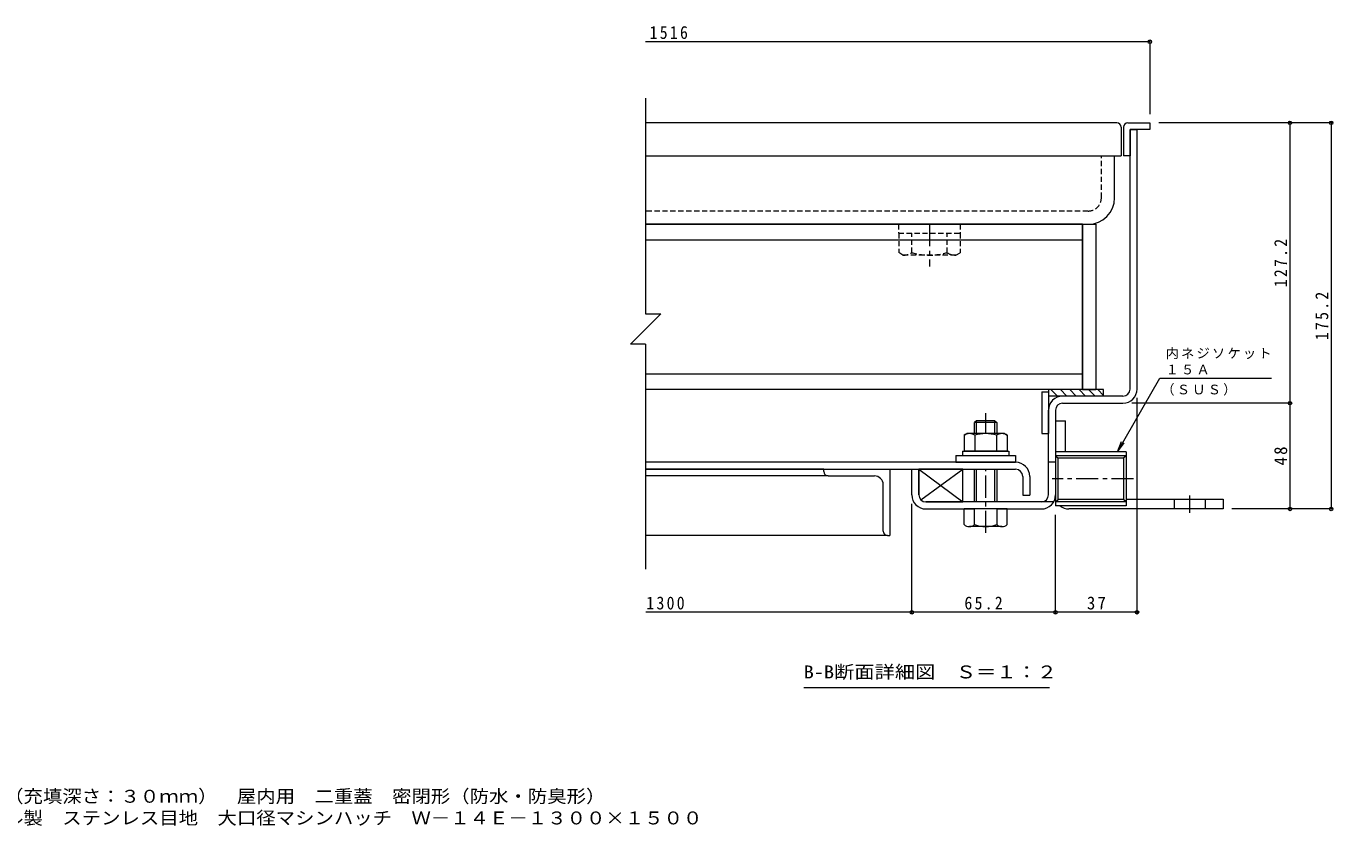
# Model space of a CAD drawing. Units: millimetres on the paper, enlarged 10 times, with parts at other scales. Extents: x -2654 to 2766, y -1962 to 1858.
# Drawn here: x -318 to 2647, y -1962 to -148 of the extents above; entities that cross this region are included whole.
import ezdxf
from ezdxf.enums import TextEntityAlignment as Align

# ---------------------------------------------------------------- set-up
doc = ezdxf.new("R2010")
doc.units = ezdxf.units.MM
doc.header["$LTSCALE"] = 10
doc.header["$PDMODE"] = 32
doc.header["$PDSIZE"] = 8
doc.linetypes.add('CHAIN1', pattern=[8, 5, -1, 1, -1])
doc.linetypes.add('DASHED1', pattern=[1.8, 1.2, -0.6])
for name, color, linetype, lineweight in [('D-1', 2, 'Continuous', 9), ('D-3', 4, 'Continuous', 9), ('D-5', 7, 'Continuous', 9), ('D-6', 6, 'Continuous', 9), ('D-7', 5, 'Continuous', 5), ('D-8', 5, 'Continuous', 5), ('D-9', 134, 'Continuous', 5), ('D-A', 3, 'Continuous', 9), ('D-B', 6, 'Continuous', 9), ('D-C', 2, 'Continuous', 9), ('D-E', 3, 'Continuous', 9), ('D-F', 7, 'Continuous', 9), ('F-5_F-5ﾚｲﾔ', 7, 'Continuous', 9)]:
    doc.layers.add(name, color=color, linetype=linetype, lineweight=lineweight)
doc.styles.add('ＭＳ ゴシック', font='')
doc.styles.get('ＭＳ ゴシック').set_extended_font_data('MS Gothic')

msp = doc.modelspace()

# ---------------------------------------------------------------- linework, layer by layer
at = {"layer": 'D-1'}
for p, q in [((2186.33, -971.21), (2186.33, -382.21)), ((2186.33, -382.21), (2202.33, -382.21)), ((2202.33, -971.21), (2202.33, -382.21)), ((2170.33, -987.21), (2033.33, -987.21)), ((2033.33, -1003.21), (2170.33, -1003.21)), ((2001.33, -1211.21), (2001.33, -1019.21)), ((2017.33, -1019.21), (2017.33, -1211.21)), ((2177.33, -1113.33), (2017.33, -1113.33)), ((2017.33, -1113.33), (2017.33, -1236.33)), ((2177.33, -1122.44), (2171.52, -1128.25)), ((2177.33, -1113.33), (2177.33, -1236.33)), ((1707.33, -1211.21), (1707.33, -1153.21)), ((2017.33, -1137.21), (2001.33, -1137.21)), ((2171.52, -1128.25), (2023.14, -1128.25)), ((2023.14, -1221.4), (2023.14, -1128.25)), ((2171.52, -1128.25), (2171.52, -1221.4)), ((2013.04, -1227.21), (1723.33, -1227.21)), ((1723.33, -1243.21), (1833.83, -1243.21)), ((1883.83, -1243.21), (1985.33, -1243.21)), ((2017.33, -1227.21), (2023.14, -1221.4)), ((2177.33, -1227.21), (2017.33, -1227.21)), ((2177.33, -1236.33), (2017.33, -1236.33)), ((2171.52, -1221.4), (2023.14, -1221.4)), ((2177.33, -1227.21), (2171.52, -1221.4))]:
    msp.add_line(p, q, dxfattribs=at)
for points in [[(2177.33, -1122.44), (2017.33, -1122.44), (2023.14, -1128.25)], [(1691.33, -1211.21), (1691.33, -1153.21), (1707.33, -1153.21)]]:
    msp.add_lwpolyline(points, dxfattribs=at)
for centre, radius, start, end in [((2170.33, -971.21), 16, 270, 0), ((2170.33, -971.21), 32, 270, 0), ((2033.33, -1019.21), 32, 90, 180), ((2033.33, -1019.21), 16, 90, 180), ((1723.33, -1211.21), 32, 180, 270), ((1723.33, -1211.21), 16, 180, 270), ((1985.33, -1211.21), 32, 270, 0), ((1985.33, -1211.21), 16, 270, 0)]:
    msp.add_arc(centre, radius, start, end, dxfattribs=at)
at = {"layer": 'D-3'}
for p, q in [((2156.33, -367.21), (1087.07, -367.21)), ((2166.33, -377.21), (2166.33, -442.21)), ((2171.33, -377.21), (2171.33, -442.21)), ((2181.33, -367.21), (2231.33, -367.21)), ((2231.33, -382.21), (2186.33, -382.21)), ((2186.33, -382.21), (2186.33, -442.21)), ((2231.33, -367.21), (2231.33, -382.21)), ((1087.07, -442.21), (2166.33, -442.21)), ((2186.33, -442.21), (2171.33, -442.21))]:
    msp.add_line(p, q, dxfattribs=at)
for centre, start, end in [((2156.33, -377.21), 0, 90), ((2181.33, -377.21), 90, 180)]:
    msp.add_arc(centre, 10, start, end, dxfattribs=at)
at = {"layer": 'D-5'}
for p, q in [((2157.72, -1113.33), (2254.23, -946.17)), ((2254.23, -946.17), (2506.97, -946.17)), ((2157.72, -1113.33), (2167.29, -1090.23)), ((2157.72, -1113.33), (2172.94, -1093.49)), ((2003.5, -1648.9), (1446, -1648.9))]:
    msp.add_line(p, q, dxfattribs=at)
at = {"layer": 'D-6'}
for p, q in [((1986.33, -977.21), (2001.33, -977.21)), ((1986.33, -977.21), (1986.33, -1072.21)), ((2001.33, -972.21), (2001.33, -1072.21)), ((2022.02, -987.21), (2007.02, -972.21)), ((2043.23, -987.21), (2028.23, -972.21)), ((2064.45, -987.21), (2049.45, -972.21)), ((2085.66, -987.21), (2070.66, -972.21)), ((2106.87, -987.21), (2091.87, -972.21)), ((2126.33, -985.45), (2113.09, -972.21)), ((2126.33, -987.21), (2001.33, -987.21)), ((1986.33, -1072.21), (2001.33, -1072.21)), ((1707.33, -1153.21), (1707.33, -1211.21)), ((1711.85, -1222.35), (1807.33, -1153.21)), ((1723.33, -1227.21), (1807.33, -1227.21))]:
    msp.add_line(p, q, dxfattribs=at)
msp.add_lwpolyline([(2126.33, -987.21), (2126.33, -972.21), (2001.33, -972.21)], dxfattribs=at)
msp.add_lwpolyline([(1807.33, -1227.21), (1807.33, -1153.21), (1707.33, -1153.21)], close=True, dxfattribs=at)
at = {"layer": 'D-7', "linetype": 'CHAIN1'}
for p, q in [((1858.83, -1070.71), (1858.83, -1025.55)), ((1858.83, -1297.6), (1858.83, -1153.21))]:
    msp.add_line(p, q, dxfattribs=at)
at = {"layer": 'D-7'}
for p, q in [((1837.89, -1043.21), (1833.83, -1047.27)), ((1883.83, -1047.27), (1833.83, -1047.27)), ((1833.83, -1070.71), (1833.83, -1047.27)), ((1879.77, -1043.21), (1837.89, -1043.21)), ((1837.89, -1070.71), (1837.89, -1043.21)), ((1879.77, -1043.21), (1883.83, -1047.27)), ((1879.77, -1070.71), (1879.77, -1043.21)), ((1883.83, -1047.27), (1883.83, -1070.71)), ((1883.83, -1047.27), (1883.83, -1070.71)), ((1833.83, -1227.21), (1833.83, -1153.21)), ((1837.89, -1227.21), (1837.89, -1153.21)), ((1879.77, -1227.21), (1879.77, -1153.21)), ((1883.83, -1153.21), (1883.83, -1227.21)), ((1809.83, -1278.74), (1809.83, -1243.21)), ((1907.83, -1243.21), (1809.83, -1243.21)), ((1833.83, -1278.74), (1833.83, -1243.21)), ((1883.83, -1243.21), (1883.83, -1278.74)), ((1907.83, -1278.74), (1907.83, -1243.21)), ((1895.83, -1283.21), (1821.83, -1283.21))]:
    msp.add_line(p, q, dxfattribs=at)
at = {"layer": 'D-7', "color": 2, "lineweight": 9}
for p, q in [((1809.76, -1076.01), (1816.33, -1072.21)), ((1809.76, -1076.01), (1809.76, -1112.21)), ((1901.33, -1072.21), (1816.33, -1072.21)), ((1834.29, -1076.01), (1834.29, -1112.21)), ((1883.37, -1076.01), (1883.37, -1112.21))]:
    msp.add_line(p, q, dxfattribs=at)
at = {"layer": 'D-7', "color": 134}
for p, q in [((1791.33, -1122.21), (1791.33, -1137.21)), ((1791.33, -1122.21), (1926.33, -1122.21)), ((1926.33, -1122.21), (1926.33, -1137.21)), ((1791.33, -1137.21), (1926.33, -1137.21))]:
    msp.add_line(p, q, dxfattribs=at)
at = {"layer": 'D-7', "color": 6, "lineweight": 9}
for p, q in [((1806.33, -1112.21), (1806.33, -1122.21)), ((1806.33, -1122.21), (1911.33, -1122.21))]:
    msp.add_line(p, q, dxfattribs=at)
at = {"layer": 'D-7', "color": 2, "lineweight": 9}
msp.add_lwpolyline([(1901.33, -1072.21), (1907.9, -1076.01), (1907.9, -1112.21), (1809.76, -1112.21)], dxfattribs=at)
at = {"layer": 'D-7', "color": 6, "lineweight": 9}
msp.add_lwpolyline([(1806.33, -1112.21), (1911.33, -1112.21), (1911.33, -1122.21)], dxfattribs=at)
at = {"layer": 'D-7', "color": 2, "lineweight": 9}
for centre, radius, start, end in [((1824.24, -1101.09), 28.97, 94.38438, 120), ((1821.26, -1096.41), 24.21, 57.42749, 88.18784), ((1858.83, -1153.41), 81.2, 72.41188, 107.5881), ((1896.4, -1096.41), 24.21, 91.81215, 122.57249), ((1893.42, -1101.09), 28.97, 59.99998, 85.6156)]:
    msp.add_arc(centre, radius, start, end, dxfattribs=at)
at = {"layer": 'D-7'}
for centre, radius, start, end in [((1821.83, -1264.88), 18.33, 229.1022, 310.89809), ((1858.83, -1211.13), 72.08, 249.70546, 290.29454), ((1895.83, -1264.88), 18.33, 229.10191, 310.8978)]:
    msp.add_arc(centre, radius, start, end, dxfattribs=at)
at = {"layer": 'D-8'}
for p, q in [((2078.83, -597.21), (2108.83, -597.21)), ((2078.83, -597.21), (2078.83, -972.21)), ((2108.83, -597.21), (2108.83, -972.21)), ((2078.83, -972.21), (2108.83, -972.21))]:
    msp.add_line(p, q, dxfattribs=at)
at = {"layer": 'D-9'}
for p, q in [((2078.83, -597.21), (1087.13, -597.21)), ((2078.83, -972.21), (2078.83, -597.21)), ((1087.13, -632.21), (2078.83, -632.21)), ((2078.83, -937.21), (1087.78, -937.21)), ((2078.83, -972.21), (1087.78, -972.21))]:
    msp.add_line(p, q, dxfattribs=at)
at = {"layer": 'D-9', "linetype": 'DASHED1'}
for p, q in [((1661.2, -597.21), (1801.2, -597.21)), ((1661.7, -617.21), (1661.7, -661.58)), ((1691.21, -661.72), (1691.21, -617.21)), ((1771.21, -661.72), (1771.21, -617.21)), ((1800.71, -617.21), (1800.71, -661.72)), ((1801.2, -597.21), (1801.2, -617.21)), ((1671.25, -667.09), (1661.7, -661.58)), ((1791.21, -667.21), (1671.45, -667.21)), ((1791.21, -667.21), (1800.71, -661.72))]:
    msp.add_line(p, q, dxfattribs=at)
msp.add_lwpolyline([(1661.2, -597.21), (1661.2, -617.21), (1801.2, -617.21)], dxfattribs=at)
for centre, radius, start, end in [((1672.49, -632.7), 34.53, 267.86055, 302.81094), ((1731.2, -518.61), 148.6, 254.38446, 285.61554), ((1789.92, -632.7), 34.53, 237.18906, 272.13945)]:
    msp.add_arc(centre, radius, start, end, dxfattribs=at)
at = {"layer": 'D-A'}
for p, q in [((1926.83, -1137.21), (1087.78, -1137.21)), ((1087.78, -1153.21), (1926.83, -1153.21)), ((1942.83, -1169.21), (1942.83, -1212.21)), ((1958.83, -1169.21), (1958.83, -1212.21)), ((1942.83, -1212.21), (1958.83, -1212.21))]:
    msp.add_line(p, q, dxfattribs=at)
for radius in [32, 16]:
    msp.add_arc((1926.83, -1169.21), radius, 0, 90, dxfattribs=at)
at = {"layer": 'D-B'}
for p, q in [((1491.33, -1153.21), (1087.78, -1153.21)), ((1491.33, -1153.21), (1641.33, -1153.21)), ((1491.33, -1158.21), (1491.33, -1153.21)), ((1641.33, -1153.21), (1641.33, -1303.21)), ((1501.33, -1168.21), (1087.78, -1168.21)), ((1501.33, -1168.21), (1606.33, -1168.21)), ((1626.33, -1293.21), (1626.33, -1188.21)), ((1636.33, -1303.21), (1087.78, -1303.21)), ((1636.33, -1303.21), (1641.33, -1303.21))]:
    msp.add_line(p, q, dxfattribs=at)
for centre, radius, start, end in [((1501.33, -1158.21), 10, 180, 270), ((1606.33, -1188.21), 20, 0, 90), ((1636.33, -1293.21), 10, 180, 270)]:
    msp.add_arc(centre, radius, start, end, dxfattribs=at)
at = {"layer": 'D-C', "linetype": 'CHAIN1'}
msp.add_line((1731.33, -597.21), (1731.33, -692.84), dxfattribs=at)
at = {"layer": 'D-E'}
for p, q in [((2017.33, -1043.21), (2017.33, -1211.21)), ((2017.33, -1043.21), (2039.83, -1043.21)), ((2039.83, -1113.33), (2039.83, -1043.21)), ((2397.33, -1243.21), (2047.33, -1243.21)), ((2177.33, -1220.71), (2397.33, -1220.71)), ((2287.33, -1243.21), (2287.33, -1220.71)), ((2357.33, -1243.21), (2357.33, -1220.71)), ((2397.33, -1220.71), (2397.33, -1243.21))]:
    msp.add_line(p, q, dxfattribs=at)
at = {"layer": 'D-E', "linetype": 'CHAIN1'}
msp.add_line((2322.33, -1251.94), (2322.33, -1212.5), dxfattribs=at)
at = {"layer": 'D-E'}
msp.add_arc((2047.33, -1213.21), 30, 230.3984, 270, dxfattribs=at)
at = {"layer": 'D-F'}
for p, q in [((2231.33, -183.11), (1087.07, -183.11)), ((2231.33, -180.11), (2231.33, -347.21)), ((1087.07, -311.45), (1087.07, -800.8)), ((2645.51, -367.21), (2251.33, -367.21)), ((2549.17, -367.21), (2549.17, -1003.21)), ((2642.51, -367.21), (2642.51, -1243.21)), ((1121.48, -800.8), (1052.66, -869.62)), ((1087.07, -800.8), (1121.48, -800.8)), ((1087.07, -869.62), (1052.66, -869.62)), ((1087.07, -869.62), (1087.07, -1379.75)), ((2552.17, -1003.21), (2190.33, -1003.21)), ((2202.33, -1480.55), (2202.33, -991.21)), ((2549.17, -1003.21), (2549.17, -1243.21)), ((1691.33, -1480.55), (1691.33, -1231.21)), ((2645.51, -1243.21), (2417.33, -1243.21)), ((2017.33, -1480.55), (2017.33, -1256.33)), ((1691.33, -1477.55), (1087.78, -1477.55)), ((2017.33, -1477.55), (1691.33, -1477.55)), ((2202.33, -1477.55), (2017.33, -1477.55))]:
    msp.add_line(p, q, dxfattribs=at)
at = {"layer": 'D-F', "color": 3, "linetype": 'DASHED1'}
for p, q in [((2121.33, -537.21), (2121.33, -442.21)), ((2091.33, -567.21), (1087.07, -567.21))]:
    msp.add_line(p, q, dxfattribs=at)
at = {"layer": 'D-F', "color": 3}
for p, q in [((2151.33, -537.21), (2151.33, -442.21)), ((1087.13, -597.21), (2091.33, -597.21))]:
    msp.add_line(p, q, dxfattribs=at)
at = {"layer": 'D-F', "linetype": 'CHAIN1'}
msp.add_line((2194.34, -1174.83), (2009.96, -1174.83), dxfattribs=at)
at = {"layer": 'D-F', "color": 3}
msp.add_arc((2091.33, -537.21), 60, 270, 0, dxfattribs=at)
at = {"layer": 'D-F', "color": 3, "linetype": 'DASHED1'}
msp.add_arc((2091.33, -537.21), 30, 270, 0, dxfattribs=at)
at = {"layer": 'D-F'}
for p in [(2231.33, -183.11), (2549.17, -367.21), (2642.51, -367.21), (2549.17, -1003.21), (2549.17, -1243.21), (2642.51, -1243.21), (1691.33, -1477.55), (2017.33, -1477.55), (2202.33, -1477.55)]:
    msp.add_point(p, dxfattribs=at)

# ---------------------------------------------------------------- texts
at = {"layer": 'D-5', "color": 2, "style": 'ＭＳ ゴシック', "width": 1.15}
msp.add_text('B-B断面詳細図\u3000Ｓ＝１：２', height=29.33, dxfattribs=at).set_placement((1446, -1636.4), align=Align.BOTTOM_LEFT)
at = {"layer": 'D-5', "char_height": 21.99, "attachment_point": 7, "style": 'ＭＳ ゴシック'}
for s, insert in [('\\T1.17;内ネジソケット', (2266.97, -903.33)), ('\\T1.17;１５Ａ', (2266.97, -938.16)), ('\\T1.17;（ＳＵＳ）', (2257.31, -986.01))]:
    msp.add_mtext(s, dxfattribs=dict(at, insert=insert))
at = {"layer": 'D-F', "color": 2, "char_height": 29.33, "attachment_point": 7, "style": 'ＭＳ ゴシック'}
for s, insert in [('\\T1.28;\\W0.9;1516', (1096.33, -177.11)), ('\\T1.28;\\W0.9;1300', (1088.9, -1471.55)), ('\\T1.28;\\W0.9;65.2', (1810.58, -1471.55)), ('\\T1.27;\\W0.95;37', (2088.58, -1471.55))]:
    msp.add_mtext(s, dxfattribs=dict(at, insert=insert))
at = {"layer": 'D-F', "color": 2, "char_height": 29.33, "attachment_point": 7, "rotation": 90, "style": 'ＭＳ ゴシック'}
for s, insert in [('\\T1.28;\\W0.9;127.2', (2543.17, -740.21)), ('\\T1.28;\\W0.9;175.2', (2636.51, -860.21)), ('\\T1.27;\\W0.95;48', (2543.17, -1144.46))]:
    msp.add_mtext(s, dxfattribs=dict(at, insert=insert))
at = {"layer": 'F-5_F-5ﾚｲﾔ', "color": 2, "style": 'ＭＳ ゴシック', "width": 1.1}
for s, p in [('充填用（充填深さ：３０ｍｍ）\u3000屋内用\u3000二重蓋\u3000密閉形（防水・防臭形）', (-500.11, -1918.5)), ('スチール製\u3000ステンレス目地\u3000大口径マシンハッチ\u3000Ｗ－１４Ｅ－１３００×１５００', (-500.11, -1967.71))]:
    msp.add_text(s, height=29.33, dxfattribs=at).set_placement(p, align=Align.BOTTOM_LEFT)

doc.saveas('drawing.dxf')
